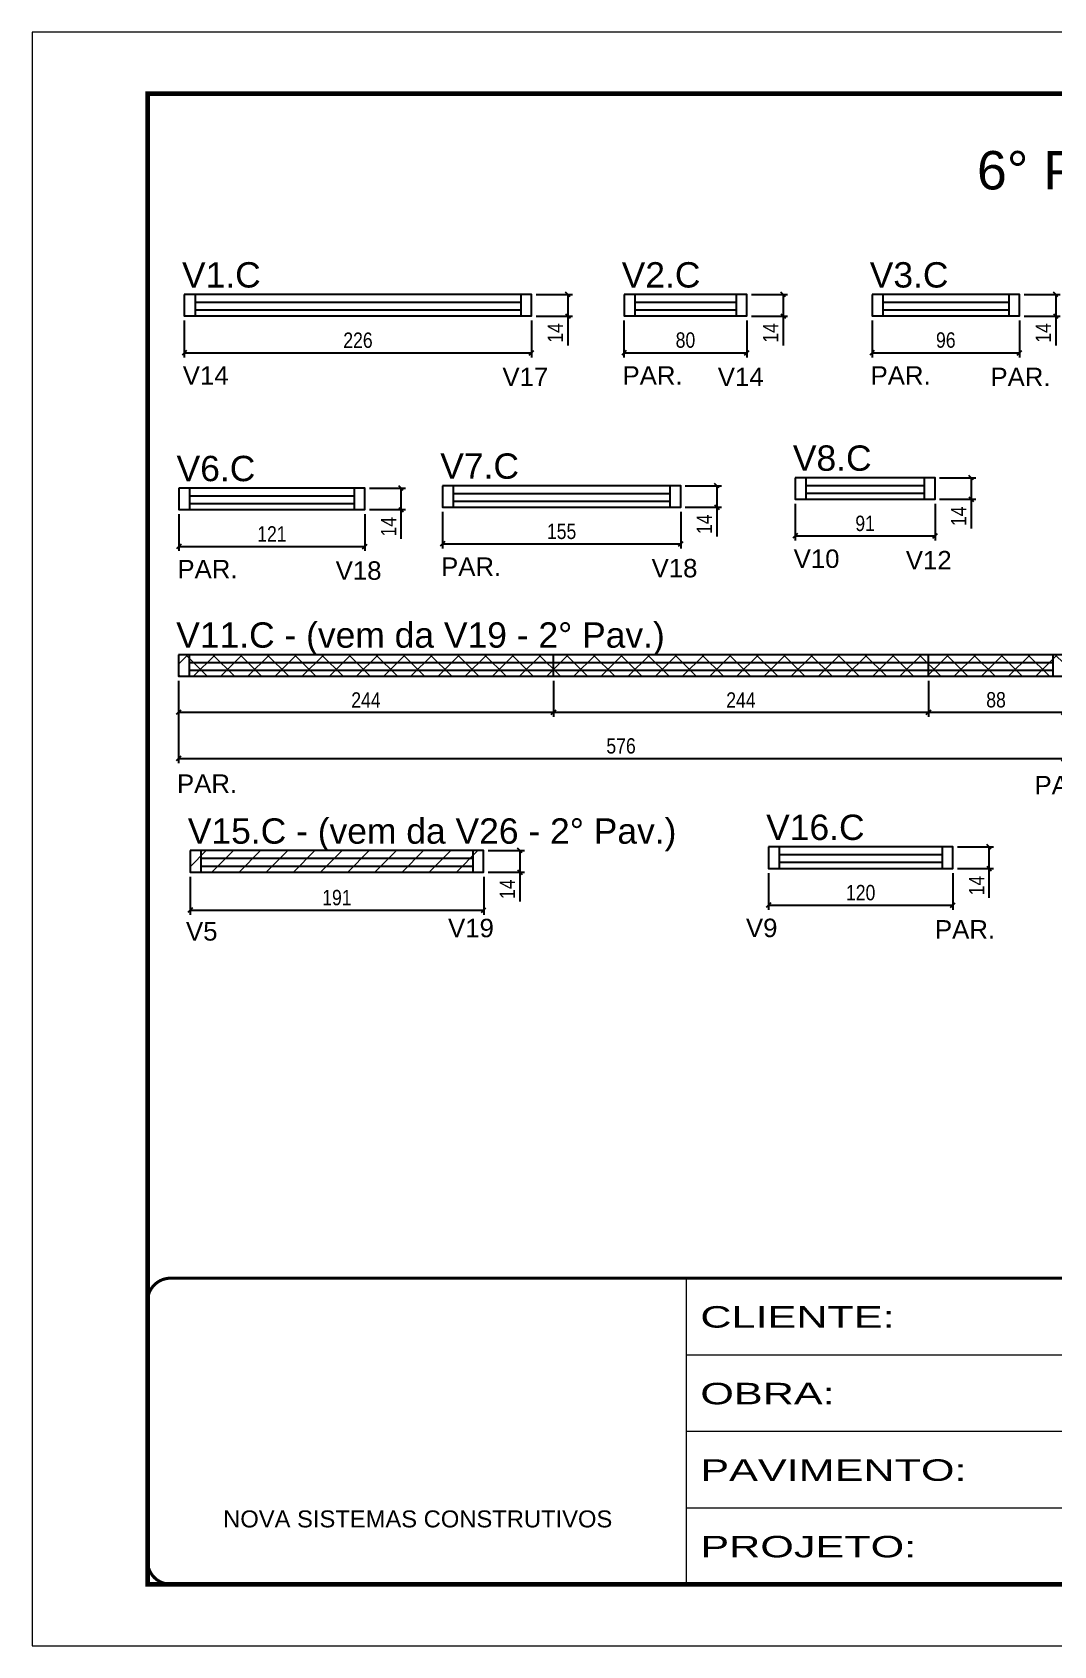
# Model space of a CAD drawing. Extents: x 2489 to 8743, y 745 to 4092.
# Drawn here: x 2489 to 3154, y 745 to 1795 of the extents above; entities that cross this region are included whole.
import ezdxf

# ---------------------------------------------------------------- set-up
doc = ezdxf.new("R2010")
doc.units = 0
doc.linetypes.add('CONTINUO', pattern=[0])
doc.linetypes.add('DASHED', pattern=[0.75, 0.5, -0.25])
for name, color, linetype in [('5', 5, 'Continuous'), ('COTA', 241, 'Continuous'), ('NOMENCLATURA', 7, 'Continuous'), ('Painéis', 200, 'Continuous'), ('SARR_2.2x7', 40, 'Continuous'), ('SARR_EDITAR', 141, 'Continuous')]:
    doc.layers.add(name, color=color, linetype=linetype)
for name, color, linetype, lineweight in [('Folhas', 255, 'Continuous', 9), ('REAPROVEITAMENTO', 251, 'Continuous', 9), ('SARRAFO DE PRESSAO', 251, 'DASHED', 9)]:
    doc.layers.add(name, color=color, linetype=linetype, lineweight=lineweight)
doc.styles.add('ARIAL', font='arial.ttf')
doc.styles.add('COTA TECNICA', font='techl___.ttf', dxfattribs={"height": 10})
doc.styles.add('COTA TECNICA-50', font='techl___.ttf', dxfattribs={"height": 10})
doc.styles.get("Standard").update_dxf_attribs({"font": 'arial.ttf'})
doc.styles.add('Tecnologia', font='')
doc.styles.get('Tecnologia').set_extended_font_data('Forgotten Futurist')
doc.dimstyles.new('COTA PAINEL-50', dxfattribs={"dimtxt": 10, "dimasz": 3, "dimexe": 3, "dimexo": 3, "dimgap": 3, "dimtad": 1, "dimdec": 1, "dimzin": 12, "dimdsep": 46, "dimtxsty": 'COTA TECNICA-50', "dimblk1": 'OBLIQUE', "dimblk2": 'OBLIQUE', "dimsah": 1, "dimcen": 0.9, "dimclrd": 4, "dimclre": 4, "dimclrt": 240, "dimadec": 1, "dimazin": 3, "dimtfac": 1, "dimtdec": 1, "dimtmove": 0, "dimatfit": 3, "dimfxl": 1, "dimtolj": 1, "dimtzin": 12, "dimarcsym": 0})
doc.dimstyles.new('PAINEL', dxfattribs={"dimtxt": 10, "dimasz": 3, "dimexe": 3, "dimexo": 3, "dimgap": 3, "dimtad": 1, "dimdec": 1, "dimzin": 12, "dimdsep": 46, "dimtxsty": 'COTA TECNICA', "dimblk1": 'OBLIQUE', "dimblk2": 'OBLIQUE', "dimsah": 1, "dimcen": 0.9, "dimclrd": 4, "dimclre": 4, "dimclrt": 240, "dimadec": 1, "dimazin": 3, "dimtfac": 1, "dimtdec": 1, "dimtmove": 0, "dimatfit": 3, "dimfxl": 1, "dimtolj": 1, "dimtzin": 12, "dimarcsym": 0})

# ---------------------------------------------------------------- blocks, each defined once
blk = doc.blocks.new('9999999999')
at = {"color": 30, "linetype": 'CONTINUO'}
for p, q in [((98564.6, 34230.2), (98564.6, 34429.4)), ((98564.6, 34379.6), (99584, 34379.6)), ((98564.6, 34329.8), (99488, 34329.8)), ((98564.6, 34280), (99488, 34280))]:
    blk.add_line(p, q, dxfattribs=at)
at = {"color": 30, "linetype": 'CONTINUO', "const_width": 2}
blk.add_lwpolyline([(99584, 34230.2), (99584, 34414.4, 0.414214), (99569, 34429.4), (98229, 34429.4, 0.414214), (98214, 34414.4), (98214, 34245.2, 0.414214), (98229, 34230.2), (99584, 34230.2)], format="xyb", dxfattribs=at)
at = {"layer": 'Folhas'}
blk.add_lwpolyline([(98139, 34190.2), (99624, 34190.2), (99624, 35240.2), (98139, 35240.2)], close=True, dxfattribs=at)
at = {"layer": 'Folhas', "color": 30, "const_width": 3}
blk.add_lwpolyline([(98214, 34230.2), (99584, 34230.2), (99584, 35200.2), (98214, 35200.2)], close=True, dxfattribs=at)
at = {"color": 7, "linetype": 'Continuous', "ltscale": 5, "style": 'ARIAL'}
blk.add_text('NOVA SISTEMAS CONSTRUTIVOS', height=11.059, dxfattribs=at).set_placement((98263.2, 34267.2))
at = {"layer": 'Folhas', "color": 7, "style": 'Tecnologia', "width": 1.5}
for s, p in [('CLIENTE:', (98573.7, 34397.2)), ('OBRA:', (98573.7, 34347.3)), ('PAVIMENTO:', (98573.7, 34297.5)), ('PROJETO:', (98573.7, 34247.7))]:
    blk.add_text(s, height=14, dxfattribs=at).set_placement(p)
blk = doc.blocks.new('_Oblique')
at = {"color": 0, "linetype": 'ByBlock', "lineweight": -2}
blk.add_line((-0.5, -0.5), (0.5, 0.5), dxfattribs=at)
blk = doc.blocks.new('*D258')
at = {"layer": 'COTA', "color": 4, "linetype": 'ByBlock', "lineweight": -2, "transparency": 16777216}
for p, q in [((2588.4, 1607.3), (2588.4, 1583.4)), ((2814.4, 1607.3), (2814.4, 1583.4)), ((2588.4, 1586.4), (2814.4, 1586.4))]:
    blk.add_line(p, q, dxfattribs=at)
at = {"layer": 'Defpoints', "color": 0, "linetype": 'ByBlock', "transparency": 16777216}
for p in [(2588.4, 1610.3), (2814.4, 1610.3), (2814.4, 1586.4)]:
    blk.add_point(p, dxfattribs=at)
at = {"layer": 'COTA', "color": 4, "linetype": 'ByBlock', "lineweight": -2, "transparency": 16777216, "xscale": 3, "yscale": 3, "zscale": 3, "rotation": 180}
blk.add_blockref('_Oblique', (2588.4, 1586.4), dxfattribs=at)
at = {"layer": 'COTA', "color": 4, "linetype": 'ByBlock', "lineweight": -2, "transparency": 16777216, "xscale": 3, "yscale": 3, "zscale": 3}
blk.add_blockref('_Oblique', (2814.4, 1586.4), dxfattribs=at)
at = {"layer": 'COTA', "color": 240, "linetype": 'ByBlock', "transparency": 16777216, "insert": (2701.4, 1594.5), "char_height": 10, "attachment_point": 5, "style": 'COTA TECNICA-50'}
blk.add_mtext('\\A1;226', dxfattribs=at)
blk = doc.blocks.new('*D259')
at = {"layer": 'COTA', "color": 4, "lineweight": -2, "transparency": 16777216}
for p, q in [((2817.4, 1624.3), (2840.9, 1624.3)), ((2837.9, 1624.3), (2837.9, 1610.3)), ((2817.4, 1610.3), (2840.9, 1610.3)), ((2837.9, 1610.3), (2837.9, 1591.2))]:
    blk.add_line(p, q, dxfattribs=at)
at = {"layer": 'Defpoints', "color": 0, "transparency": 16777216}
for p in [(2814.4, 1624.3), (2814.4, 1610.3), (2837.9, 1610.3)]:
    blk.add_point(p, dxfattribs=at)
at = {"layer": 'COTA', "color": 4, "lineweight": -2, "transparency": 16777216, "xscale": 3, "yscale": 3, "zscale": 3}
for p, rotation in [((2837.9, 1624.3), 90), ((2837.9, 1610.3), 270)]:
    blk.add_blockref('_Oblique', p, dxfattribs=dict(at, rotation=rotation))
at = {"layer": 'COTA', "color": 240, "transparency": 16777216, "insert": (2829.8, 1599.3), "char_height": 10, "attachment_point": 5, "rotation": 90, "style": 'COTA TECNICA'}
blk.add_mtext('\\A1;14', dxfattribs=at)
blk = doc.blocks.new('*D260')
at = {"layer": 'COTA', "color": 4, "linetype": 'ByBlock', "lineweight": -2, "transparency": 16777216}
for p, q in [((2874.5, 1607.3), (2874.5, 1583.4)), ((2954.5, 1607.3), (2954.5, 1583.4)), ((2874.5, 1586.4), (2954.5, 1586.4))]:
    blk.add_line(p, q, dxfattribs=at)
at = {"layer": 'Defpoints', "color": 0, "linetype": 'ByBlock', "transparency": 16777216}
for p in [(2874.5, 1610.3), (2954.5, 1610.3), (2954.5, 1586.4)]:
    blk.add_point(p, dxfattribs=at)
at = {"layer": 'COTA', "color": 4, "linetype": 'ByBlock', "lineweight": -2, "transparency": 16777216, "xscale": 3, "yscale": 3, "zscale": 3, "rotation": 180}
blk.add_blockref('_Oblique', (2874.5, 1586.4), dxfattribs=at)
at = {"layer": 'COTA', "color": 4, "linetype": 'ByBlock', "lineweight": -2, "transparency": 16777216, "xscale": 3, "yscale": 3, "zscale": 3}
blk.add_blockref('_Oblique', (2954.5, 1586.4), dxfattribs=at)
at = {"layer": 'COTA', "color": 240, "linetype": 'ByBlock', "transparency": 16777216, "insert": (2914.5, 1594.6), "char_height": 10, "attachment_point": 5, "style": 'COTA TECNICA-50'}
blk.add_mtext('\\A1;80', dxfattribs=at)
blk = doc.blocks.new('*D261')
at = {"layer": 'COTA', "color": 4, "lineweight": -2, "transparency": 16777216}
for p, q in [((2957.5, 1624.3), (2981, 1624.3)), ((2978, 1624.3), (2978, 1610.3)), ((2957.5, 1610.3), (2981, 1610.3)), ((2978, 1610.3), (2978, 1591.2))]:
    blk.add_line(p, q, dxfattribs=at)
at = {"layer": 'Defpoints', "color": 0, "transparency": 16777216}
for p in [(2954.5, 1624.3), (2954.5, 1610.3), (2978, 1610.3)]:
    blk.add_point(p, dxfattribs=at)
at = {"layer": 'COTA', "color": 4, "lineweight": -2, "transparency": 16777216, "xscale": 3, "yscale": 3, "zscale": 3}
for p, rotation in [((2978, 1624.3), 90), ((2978, 1610.3), 270)]:
    blk.add_blockref('_Oblique', p, dxfattribs=dict(at, rotation=rotation))
at = {"layer": 'COTA', "color": 240, "transparency": 16777216, "insert": (2969.9, 1599.3), "char_height": 10, "attachment_point": 5, "rotation": 90, "style": 'COTA TECNICA'}
blk.add_mtext('\\A1;14', dxfattribs=at)
blk = doc.blocks.new('*D262')
at = {"layer": 'COTA', "color": 4, "linetype": 'ByBlock', "lineweight": -2, "transparency": 16777216}
for p, q in [((3035.9, 1607.3), (3035.9, 1583.4)), ((3131.9, 1607.3), (3131.9, 1583.4)), ((3035.9, 1586.4), (3131.9, 1586.4))]:
    blk.add_line(p, q, dxfattribs=at)
at = {"layer": 'Defpoints', "color": 0, "linetype": 'ByBlock', "transparency": 16777216}
for p in [(3035.9, 1610.3), (3131.9, 1610.3), (3131.9, 1586.4)]:
    blk.add_point(p, dxfattribs=at)
at = {"layer": 'COTA', "color": 4, "linetype": 'ByBlock', "lineweight": -2, "transparency": 16777216, "xscale": 3, "yscale": 3, "zscale": 3, "rotation": 180}
blk.add_blockref('_Oblique', (3035.9, 1586.4), dxfattribs=at)
at = {"layer": 'COTA', "color": 4, "linetype": 'ByBlock', "lineweight": -2, "transparency": 16777216, "xscale": 3, "yscale": 3, "zscale": 3}
blk.add_blockref('_Oblique', (3131.9, 1586.4), dxfattribs=at)
at = {"layer": 'COTA', "color": 240, "linetype": 'ByBlock', "transparency": 16777216, "insert": (3083.9, 1594.6), "char_height": 10, "attachment_point": 5, "style": 'COTA TECNICA-50'}
blk.add_mtext('\\A1;96', dxfattribs=at)
blk = doc.blocks.new('*D202')
at = {"layer": 'COTA', "color": 4, "lineweight": -2, "transparency": 16777216}
for p, q in [((3134.9, 1624.3), (3158.4, 1624.3)), ((3155.4, 1624.3), (3155.4, 1610.3)), ((3134.9, 1610.3), (3158.4, 1610.3)), ((3155.4, 1610.3), (3155.4, 1591.2))]:
    blk.add_line(p, q, dxfattribs=at)
at = {"layer": 'Defpoints', "color": 0, "transparency": 16777216}
for p in [(3131.9, 1624.3), (3131.9, 1610.3), (3155.4, 1610.3)]:
    blk.add_point(p, dxfattribs=at)
at = {"layer": 'COTA', "color": 4, "lineweight": -2, "transparency": 16777216, "xscale": 3, "yscale": 3, "zscale": 3}
for p, rotation in [((3155.4, 1624.3), 90), ((3155.4, 1610.3), 270)]:
    blk.add_blockref('_Oblique', p, dxfattribs=dict(at, rotation=rotation))
at = {"layer": 'COTA', "color": 240, "transparency": 16777216, "insert": (3147.3, 1599.3), "char_height": 10, "attachment_point": 5, "rotation": 90, "style": 'COTA TECNICA'}
blk.add_mtext('\\A1;14', dxfattribs=at)
blk = doc.blocks.new('*D207')
at = {"layer": 'COTA', "color": 4, "linetype": 'ByBlock', "lineweight": -2, "transparency": 16777216}
for p, q in [((2584.9, 1481.3), (2584.9, 1457.4)), ((2705.9, 1481.3), (2705.9, 1457.4)), ((2584.9, 1460.4), (2705.9, 1460.4))]:
    blk.add_line(p, q, dxfattribs=at)
at = {"layer": 'Defpoints', "color": 0, "linetype": 'ByBlock', "transparency": 16777216}
for p in [(2584.9, 1484.3), (2705.9, 1484.3), (2705.9, 1460.4)]:
    blk.add_point(p, dxfattribs=at)
at = {"layer": 'COTA', "color": 4, "linetype": 'ByBlock', "lineweight": -2, "transparency": 16777216, "xscale": 3, "yscale": 3, "zscale": 3, "rotation": 180}
blk.add_blockref('_Oblique', (2584.9, 1460.4), dxfattribs=at)
at = {"layer": 'COTA', "color": 4, "linetype": 'ByBlock', "lineweight": -2, "transparency": 16777216, "xscale": 3, "yscale": 3, "zscale": 3}
blk.add_blockref('_Oblique', (2705.9, 1460.4), dxfattribs=at)
at = {"layer": 'COTA', "color": 240, "linetype": 'ByBlock', "transparency": 16777216, "insert": (2645.4, 1468.5), "char_height": 10, "attachment_point": 5, "style": 'COTA TECNICA-50'}
blk.add_mtext('\\A1;121', dxfattribs=at)
blk = doc.blocks.new('*D208')
at = {"layer": 'COTA', "color": 4, "lineweight": -2, "transparency": 16777216}
for p, q in [((2708.9, 1498.3), (2732.4, 1498.3)), ((2729.4, 1498.3), (2729.4, 1484.3)), ((2708.9, 1484.3), (2732.4, 1484.3)), ((2729.4, 1484.3), (2729.4, 1465.2))]:
    blk.add_line(p, q, dxfattribs=at)
at = {"layer": 'Defpoints', "color": 0, "transparency": 16777216}
for p in [(2705.9, 1498.3), (2705.9, 1484.3), (2729.4, 1484.3)]:
    blk.add_point(p, dxfattribs=at)
at = {"layer": 'COTA', "color": 4, "lineweight": -2, "transparency": 16777216, "xscale": 3, "yscale": 3, "zscale": 3}
for p, rotation in [((2729.4, 1498.3), 90), ((2729.4, 1484.3), 270)]:
    blk.add_blockref('_Oblique', p, dxfattribs=dict(at, rotation=rotation))
at = {"layer": 'COTA', "color": 240, "transparency": 16777216, "insert": (2721.3, 1473.2), "char_height": 10, "attachment_point": 5, "rotation": 90, "style": 'COTA TECNICA'}
blk.add_mtext('\\A1;14', dxfattribs=at)
blk = doc.blocks.new('*D209')
at = {"layer": 'COTA', "color": 4, "linetype": 'ByBlock', "lineweight": -2, "transparency": 16777216}
for p, q in [((2756.4, 1482.9), (2756.4, 1459)), ((2911.4, 1482.9), (2911.4, 1459)), ((2756.4, 1462), (2911.4, 1462))]:
    blk.add_line(p, q, dxfattribs=at)
at = {"layer": 'Defpoints', "color": 0, "linetype": 'ByBlock', "transparency": 16777216}
for p in [(2756.4, 1485.9), (2911.4, 1485.9), (2911.4, 1462)]:
    blk.add_point(p, dxfattribs=at)
at = {"layer": 'COTA', "color": 4, "linetype": 'ByBlock', "lineweight": -2, "transparency": 16777216, "xscale": 3, "yscale": 3, "zscale": 3, "rotation": 180}
blk.add_blockref('_Oblique', (2756.4, 1462), dxfattribs=at)
at = {"layer": 'COTA', "color": 4, "linetype": 'ByBlock', "lineweight": -2, "transparency": 16777216, "xscale": 3, "yscale": 3, "zscale": 3}
blk.add_blockref('_Oblique', (2911.4, 1462), dxfattribs=at)
at = {"layer": 'COTA', "color": 240, "linetype": 'ByBlock', "transparency": 16777216, "insert": (2833.9, 1470.1), "char_height": 10, "attachment_point": 5, "style": 'COTA TECNICA-50'}
blk.add_mtext('\\A1;155', dxfattribs=at)
blk = doc.blocks.new('*D210')
at = {"layer": 'COTA', "color": 4, "lineweight": -2, "transparency": 16777216}
for p, q in [((2914.4, 1499.9), (2937.9, 1499.9)), ((2934.9, 1499.9), (2934.9, 1485.9)), ((2914.4, 1485.9), (2937.9, 1485.9)), ((2934.9, 1485.9), (2934.9, 1466.8))]:
    blk.add_line(p, q, dxfattribs=at)
at = {"layer": 'Defpoints', "color": 0, "transparency": 16777216}
for p in [(2911.4, 1499.9), (2911.4, 1485.9), (2934.9, 1485.9)]:
    blk.add_point(p, dxfattribs=at)
at = {"layer": 'COTA', "color": 4, "lineweight": -2, "transparency": 16777216, "xscale": 3, "yscale": 3, "zscale": 3}
for p, rotation in [((2934.9, 1499.9), 90), ((2934.9, 1485.9), 270)]:
    blk.add_blockref('_Oblique', p, dxfattribs=dict(at, rotation=rotation))
at = {"layer": 'COTA', "color": 240, "transparency": 16777216, "insert": (2926.8, 1474.8), "char_height": 10, "attachment_point": 5, "rotation": 90, "style": 'COTA TECNICA'}
blk.add_mtext('\\A1;14', dxfattribs=at)
blk = doc.blocks.new('*D211')
at = {"layer": 'COTA', "color": 4, "linetype": 'ByBlock', "lineweight": -2, "transparency": 16777216}
for p, q in [((2985.9, 1488.1), (2985.9, 1464.2)), ((3076.9, 1488.1), (3076.9, 1464.2)), ((2985.9, 1467.2), (3076.9, 1467.2))]:
    blk.add_line(p, q, dxfattribs=at)
at = {"layer": 'Defpoints', "color": 0, "linetype": 'ByBlock', "transparency": 16777216}
for p in [(2985.9, 1491.1), (3076.9, 1491.1), (3076.9, 1467.2)]:
    blk.add_point(p, dxfattribs=at)
at = {"layer": 'COTA', "color": 4, "linetype": 'ByBlock', "lineweight": -2, "transparency": 16777216, "xscale": 3, "yscale": 3, "zscale": 3, "rotation": 180}
blk.add_blockref('_Oblique', (2985.9, 1467.2), dxfattribs=at)
at = {"layer": 'COTA', "color": 4, "linetype": 'ByBlock', "lineweight": -2, "transparency": 16777216, "xscale": 3, "yscale": 3, "zscale": 3}
blk.add_blockref('_Oblique', (3076.9, 1467.2), dxfattribs=at)
at = {"layer": 'COTA', "color": 240, "linetype": 'ByBlock', "transparency": 16777216, "insert": (3031.4, 1475.3), "char_height": 10, "attachment_point": 5, "style": 'COTA TECNICA-50'}
blk.add_mtext('\\A1;91', dxfattribs=at)
blk = doc.blocks.new('*D212')
at = {"layer": 'COTA', "color": 4, "lineweight": -2, "transparency": 16777216}
for p, q in [((3079.9, 1505.1), (3103.4, 1505.1)), ((3100.4, 1505.1), (3100.4, 1491.1)), ((3079.9, 1491.1), (3103.4, 1491.1)), ((3100.4, 1491.1), (3100.4, 1472))]:
    blk.add_line(p, q, dxfattribs=at)
at = {"layer": 'Defpoints', "color": 0, "transparency": 16777216}
for p in [(3076.9, 1505.1), (3076.9, 1491.1), (3100.4, 1491.1)]:
    blk.add_point(p, dxfattribs=at)
at = {"layer": 'COTA', "color": 4, "lineweight": -2, "transparency": 16777216, "xscale": 3, "yscale": 3, "zscale": 3}
for p, rotation in [((3100.4, 1505.1), 90), ((3100.4, 1491.1), 270)]:
    blk.add_blockref('_Oblique', p, dxfattribs=dict(at, rotation=rotation))
at = {"layer": 'COTA', "color": 240, "transparency": 16777216, "insert": (3092.3, 1480), "char_height": 10, "attachment_point": 5, "rotation": 90, "style": 'COTA TECNICA'}
blk.add_mtext('\\A1;14', dxfattribs=at)
blk = doc.blocks.new('*D58')
at = {"layer": 'Defpoints', "color": 0, "transparency": 16777216}
for p in [(2584.6, 1375.9), (2828.6, 1375.9), (2828.6, 1352.4)]:
    blk.add_point(p, dxfattribs=at)
at = {"layer": 'Painéis', "color": 4, "lineweight": -2, "transparency": 16777216}
for p, q in [((2584.6, 1372.9), (2584.6, 1349.4)), ((2828.6, 1372.9), (2828.6, 1349.4)), ((2584.6, 1352.4), (2828.6, 1352.4))]:
    blk.add_line(p, q, dxfattribs=at)
at = {"layer": 'Painéis', "color": 4, "lineweight": -2, "transparency": 16777216, "xscale": 3, "yscale": 3, "zscale": 3, "rotation": 180}
blk.add_blockref('_Oblique', (2584.6, 1352.4), dxfattribs=at)
at = {"layer": 'Painéis', "color": 4, "lineweight": -2, "transparency": 16777216, "xscale": 3, "yscale": 3, "zscale": 3}
blk.add_blockref('_Oblique', (2828.6, 1352.4), dxfattribs=at)
at = {"layer": 'Painéis', "color": 240, "transparency": 16777216, "insert": (2706.6, 1360.4), "char_height": 10, "attachment_point": 5, "style": 'COTA TECNICA'}
blk.add_mtext('\\A1;244', dxfattribs=at)
blk = doc.blocks.new('*D59')
at = {"layer": 'Defpoints', "color": 0, "transparency": 16777216}
for p in [(3072.6, 1375.9), (3160.6, 1375.9), (3160.6, 1352.4)]:
    blk.add_point(p, dxfattribs=at)
at = {"layer": 'Painéis', "color": 4, "lineweight": -2, "transparency": 16777216}
for p, q in [((3072.6, 1372.9), (3072.6, 1349.4)), ((3160.6, 1372.9), (3160.6, 1349.4)), ((3072.6, 1352.4), (3160.6, 1352.4))]:
    blk.add_line(p, q, dxfattribs=at)
at = {"layer": 'Painéis', "color": 4, "lineweight": -2, "transparency": 16777216, "xscale": 3, "yscale": 3, "zscale": 3, "rotation": 180}
blk.add_blockref('_Oblique', (3072.6, 1352.4), dxfattribs=at)
at = {"layer": 'Painéis', "color": 4, "lineweight": -2, "transparency": 16777216, "xscale": 3, "yscale": 3, "zscale": 3}
blk.add_blockref('_Oblique', (3160.6, 1352.4), dxfattribs=at)
at = {"layer": 'Painéis', "color": 240, "transparency": 16777216, "insert": (3116.6, 1360.5), "char_height": 10, "attachment_point": 5, "style": 'COTA TECNICA'}
blk.add_mtext('\\A1;88', dxfattribs=at)
blk = doc.blocks.new('*D220')
at = {"layer": 'Defpoints', "color": 0, "transparency": 16777216}
for p in [(2828.6, 1375.9), (3072.6, 1375.9), (3072.6, 1352.4)]:
    blk.add_point(p, dxfattribs=at)
at = {"layer": 'Painéis', "color": 4, "lineweight": -2, "transparency": 16777216}
for p, q in [((2828.6, 1372.9), (2828.6, 1349.4)), ((3072.6, 1372.9), (3072.6, 1349.4)), ((2828.6, 1352.4), (3072.6, 1352.4))]:
    blk.add_line(p, q, dxfattribs=at)
at = {"layer": 'Painéis', "color": 4, "lineweight": -2, "transparency": 16777216, "xscale": 3, "yscale": 3, "zscale": 3, "rotation": 180}
blk.add_blockref('_Oblique', (2828.6, 1352.4), dxfattribs=at)
at = {"layer": 'Painéis', "color": 4, "lineweight": -2, "transparency": 16777216, "xscale": 3, "yscale": 3, "zscale": 3}
blk.add_blockref('_Oblique', (3072.6, 1352.4), dxfattribs=at)
at = {"layer": 'Painéis', "color": 240, "transparency": 16777216, "insert": (2950.6, 1360.4), "char_height": 10, "attachment_point": 5, "style": 'COTA TECNICA'}
blk.add_mtext('\\A1;244', dxfattribs=at)
blk = doc.blocks.new('*D221')
at = {"layer": 'Defpoints', "color": 0, "transparency": 16777216}
for p in [(2584.6, 1375.9), (3160.6, 1375.9), (3160.6, 1322.4)]:
    blk.add_point(p, dxfattribs=at)
at = {"layer": 'Painéis', "color": 4, "lineweight": -2, "transparency": 16777216}
for p, q in [((2584.6, 1372.9), (2584.6, 1319.4)), ((3160.6, 1372.9), (3160.6, 1319.4)), ((2584.6, 1322.4), (3160.6, 1322.4))]:
    blk.add_line(p, q, dxfattribs=at)
at = {"layer": 'Painéis', "color": 4, "lineweight": -2, "transparency": 16777216, "xscale": 3, "yscale": 3, "zscale": 3, "rotation": 180}
blk.add_blockref('_Oblique', (2584.6, 1322.4), dxfattribs=at)
at = {"layer": 'Painéis', "color": 4, "lineweight": -2, "transparency": 16777216, "xscale": 3, "yscale": 3, "zscale": 3}
blk.add_blockref('_Oblique', (3160.6, 1322.4), dxfattribs=at)
at = {"layer": 'Painéis', "color": 240, "transparency": 16777216, "insert": (2872.6, 1330.5), "char_height": 10, "attachment_point": 5, "style": 'COTA TECNICA'}
blk.add_mtext('\\A1;576', dxfattribs=at)
blk = doc.blocks.new('*D224')
at = {"layer": 'COTA', "color": 4, "linetype": 'ByBlock', "lineweight": -2, "transparency": 16777216}
for p, q in [((2968.5, 1247.8), (2968.5, 1223.9)), ((3088.5, 1247.8), (3088.5, 1223.9)), ((2968.5, 1226.9), (3088.5, 1226.9))]:
    blk.add_line(p, q, dxfattribs=at)
at = {"layer": 'Defpoints', "color": 0, "linetype": 'ByBlock', "transparency": 16777216}
for p in [(2968.5, 1250.8), (3088.5, 1250.8), (3088.5, 1226.9)]:
    blk.add_point(p, dxfattribs=at)
at = {"layer": 'COTA', "color": 4, "linetype": 'ByBlock', "lineweight": -2, "transparency": 16777216, "xscale": 3, "yscale": 3, "zscale": 3, "rotation": 180}
blk.add_blockref('_Oblique', (2968.5, 1226.9), dxfattribs=at)
at = {"layer": 'COTA', "color": 4, "linetype": 'ByBlock', "lineweight": -2, "transparency": 16777216, "xscale": 3, "yscale": 3, "zscale": 3}
blk.add_blockref('_Oblique', (3088.5, 1226.9), dxfattribs=at)
at = {"layer": 'COTA', "color": 240, "linetype": 'ByBlock', "transparency": 16777216, "insert": (3028.5, 1235), "char_height": 10, "attachment_point": 5, "style": 'COTA TECNICA-50'}
blk.add_mtext('\\A1;120', dxfattribs=at)
blk = doc.blocks.new('*D225')
at = {"layer": 'COTA', "color": 4, "lineweight": -2, "transparency": 16777216}
for p, q in [((3091.5, 1264.8), (3115, 1264.8)), ((3112, 1264.8), (3112, 1250.8)), ((3091.5, 1250.8), (3115, 1250.8)), ((3112, 1250.8), (3112, 1231.7))]:
    blk.add_line(p, q, dxfattribs=at)
at = {"layer": 'Defpoints', "color": 0, "transparency": 16777216}
for p in [(3088.5, 1264.8), (3088.5, 1250.8), (3112, 1250.8)]:
    blk.add_point(p, dxfattribs=at)
at = {"layer": 'COTA', "color": 4, "lineweight": -2, "transparency": 16777216, "xscale": 3, "yscale": 3, "zscale": 3}
for p, rotation in [((3112, 1264.8), 90), ((3112, 1250.8), 270)]:
    blk.add_blockref('_Oblique', p, dxfattribs=dict(at, rotation=rotation))
at = {"layer": 'COTA', "color": 240, "transparency": 16777216, "insert": (3103.9, 1239.7), "char_height": 10, "attachment_point": 5, "rotation": 90, "style": 'COTA TECNICA'}
blk.add_mtext('\\A1;14', dxfattribs=at)
blk = doc.blocks.new('*D227')
at = {"layer": 'COTA', "color": 4, "lineweight": -2, "transparency": 16777216}
for p, q in [((2786.2, 1262.4), (2809.7, 1262.4)), ((2806.7, 1262.4), (2806.7, 1248.4)), ((2786.2, 1248.4), (2809.7, 1248.4)), ((2806.7, 1248.4), (2806.7, 1229.3))]:
    blk.add_line(p, q, dxfattribs=at)
at = {"layer": 'Defpoints', "color": 0, "transparency": 16777216}
for p in [(2783.2, 1262.4), (2783.2, 1248.4), (2806.7, 1248.4)]:
    blk.add_point(p, dxfattribs=at)
at = {"layer": 'COTA', "color": 4, "lineweight": -2, "transparency": 16777216, "xscale": 3, "yscale": 3, "zscale": 3}
for p, rotation in [((2806.7, 1262.4), 90), ((2806.7, 1248.4), 270)]:
    blk.add_blockref('_Oblique', p, dxfattribs=dict(at, rotation=rotation))
at = {"layer": 'COTA', "color": 240, "transparency": 16777216, "insert": (2798.6, 1237.3), "char_height": 10, "attachment_point": 5, "rotation": 90, "style": 'COTA TECNICA'}
blk.add_mtext('\\A1;14', dxfattribs=at)
blk = doc.blocks.new('*D63')
at = {"layer": 'Defpoints', "color": 0, "transparency": 16777216}
for p in [(2592.2, 1248.4), (2783.2, 1248.4), (2783.2, 1223.7)]:
    blk.add_point(p, dxfattribs=at)
at = {"layer": 'Painéis', "color": 4, "lineweight": -2, "transparency": 16777216}
for p, q in [((2592.2, 1245.4), (2592.2, 1220.7)), ((2783.2, 1245.4), (2783.2, 1220.7)), ((2592.2, 1223.7), (2783.2, 1223.7))]:
    blk.add_line(p, q, dxfattribs=at)
at = {"layer": 'Painéis', "color": 4, "lineweight": -2, "transparency": 16777216, "xscale": 3, "yscale": 3, "zscale": 3, "rotation": 180}
blk.add_blockref('_Oblique', (2592.2, 1223.7), dxfattribs=at)
at = {"layer": 'Painéis', "color": 4, "lineweight": -2, "transparency": 16777216, "xscale": 3, "yscale": 3, "zscale": 3}
blk.add_blockref('_Oblique', (2783.2, 1223.7), dxfattribs=at)
at = {"layer": 'Painéis', "color": 240, "transparency": 16777216, "insert": (2687.7, 1231.8), "char_height": 10, "attachment_point": 5, "style": 'COTA TECNICA'}
blk.add_mtext('\\A1;191', dxfattribs=at)

msp = doc.modelspace()

# ---------------------------------------------------------------- hatches: boundary and pattern name
at = {"layer": 'REAPROVEITAMENTO'}
h = msp.add_hatch(dxfattribs=at)
h.set_pattern_fill('ANSI37', color=256, scale=100, style=0)
h.set_pattern_definition([(45, (-97271.116, -33382.79), (-8.8388348, 8.8388348), []), (135, (-97271.116, -33382.79), (-8.8388348, -8.8388348), [])])
h.paths.add_polyline_path([(2584.62, 1389.92), (2584.62, 1375.92), (3160.62, 1375.92), (3160.62, 1389.92)])
h = msp.add_hatch(dxfattribs=at)
h.set_pattern_fill('ANSI31', color=256, scale=100, style=0)
h.set_pattern_definition([(45, (3642.468, 4441.165), (-8.838835, 8.838835), [])])
h.paths.add_polyline_path([(2592.19, 1262.38), (2592.19, 1248.38), (2783.19, 1248.38), (2783.19, 1262.38)])

# ---------------------------------------------------------------- linework, layer by layer
at = {"layer": 'Painéis'}
for p, q in [((2828.62, 1375.92), (2828.62, 1389.92)), ((3072.62, 1375.92), (3072.62, 1389.92))]:
    msp.add_line(p, q, dxfattribs=at)
at = {"layer": 'Painéis', "linetype": 'ByBlock'}
for points in [[(2588.38, 1624.32), (2588.38, 1610.32), (2814.38, 1610.32), (2814.38, 1624.32)], [(2874.51, 1624.32), (2874.51, 1610.32), (2954.51, 1610.32), (2954.51, 1624.32)], [(3035.92, 1624.32), (3035.92, 1610.32), (3131.92, 1610.32), (3131.92, 1624.32)], [(2985.88, 1505.07), (2985.88, 1491.07), (3076.88, 1491.07), (3076.88, 1505.07)], [(2584.88, 1498.29), (2584.88, 1484.29), (2705.88, 1484.29), (2705.88, 1498.29)], [(2756.44, 1499.88), (2756.44, 1485.88), (2911.44, 1485.88), (2911.44, 1499.88)], [(2584.62, 1389.92), (2584.62, 1375.92), (3160.62, 1375.92), (3160.62, 1389.92)], [(2592.19, 1262.38), (2592.19, 1248.38), (2783.19, 1248.38), (2783.19, 1262.38)], [(2968.5, 1264.81), (2968.5, 1250.81), (3088.5, 1250.81), (3088.5, 1264.81)]]:
    msp.add_lwpolyline(points, close=True, dxfattribs=at)
at = {"layer": 'SARR_2.2x7', "linetype": 'Continuous'}
for p, q in [((2595.38, 1624.32), (2595.38, 1610.32)), ((2807.38, 1624.32), (2807.38, 1610.32)), ((2881.51, 1624.32), (2881.51, 1610.32)), ((2947.51, 1624.32), (2947.51, 1610.32)), ((3042.92, 1624.32), (3042.92, 1610.32)), ((3124.92, 1624.32), (3124.92, 1610.32)), ((2992.88, 1505.07), (2992.88, 1491.07)), ((3069.88, 1505.07), (3069.88, 1491.07)), ((2591.88, 1498.29), (2591.88, 1484.29)), ((2698.88, 1498.29), (2698.88, 1484.29)), ((2763.44, 1499.88), (2763.44, 1485.88)), ((2904.44, 1499.88), (2904.44, 1485.88)), ((2591.62, 1389.92), (2591.62, 1375.92)), ((3153.62, 1389.92), (3153.62, 1375.92)), ((2599.19, 1262.38), (2599.19, 1248.38)), ((2776.19, 1262.38), (2776.19, 1248.38)), ((2975.5, 1264.81), (2975.5, 1250.81)), ((3081.5, 1264.81), (3081.5, 1250.81))]:
    msp.add_line(p, q, dxfattribs=at)
at = {"layer": 'SARR_EDITAR', "linetype": 'Continuous'}
for p, q in [((2595.38, 1619.32), (2807.38, 1619.32)), ((2881.51, 1619.32), (2947.51, 1619.32)), ((3042.92, 1619.32), (3124.92, 1619.32)), ((2595.38, 1614.32), (2807.38, 1614.32)), ((2881.51, 1614.32), (2947.51, 1614.32)), ((3042.92, 1614.32), (3124.92, 1614.32)), ((2591.88, 1493.29), (2698.88, 1493.29)), ((2763.44, 1494.88), (2904.44, 1494.88)), ((2992.88, 1500.07), (3069.88, 1500.07)), ((2992.88, 1495.07), (3069.88, 1495.07)), ((2591.88, 1488.29), (2698.88, 1488.29)), ((2763.44, 1489.88), (2904.44, 1489.88)), ((2591.62, 1384.92), (3072.62, 1384.92)), ((2591.62, 1379.92), (3072.62, 1379.92)), ((3072.62, 1384.92), (3153.62, 1384.92)), ((3072.62, 1379.92), (3153.62, 1379.92)), ((2599.19, 1257.38), (2776.19, 1257.38)), ((2599.19, 1252.38), (2776.19, 1252.38)), ((2975.5, 1259.81), (3081.5, 1259.81)), ((2975.5, 1254.81), (3081.5, 1254.81))]:
    msp.add_line(p, q, dxfattribs=at)

# ---------------------------------------------------------------- block references
at = {"layer": 'SARRAFO DE PRESSAO', "color": 6, "linetype": 'ByBlock'}
msp.add_blockref('9999999999', (-95649.51, -33445.24), dxfattribs=at)

# ---------------------------------------------------------------- texts
at = {"color": 0, "linetype": 'Continuous', "ltscale": 5, "style": 'ARIAL'}
msp.add_text('6° PAVIMENTO', height=25, dxfattribs=at).set_placement((3104.21, 1692.67))
at = {"layer": '5', "linetype": 'Continuous'}
for s, p in [('V14', (2587.41, 1565.63)), ('V17', (2795.4, 1564.67)), ('PAR.', (2873.54, 1565.63)), ('V14', (2935.53, 1564.67)), ('PAR.', (3034.95, 1565.63)), ('PAR.', (3112.94, 1564.67)), ('PAR.', (2583.91, 1439.6)), ('V18', (2686.9, 1438.64)), ('PAR.', (2755.47, 1441.19)), ('V18', (2892.46, 1440.23)), ('V10', (2984.91, 1446.38)), ('V12', (3057.9, 1445.42)), ('PAR.', (2583.65, 1299.98)), ('PAR.', (3141.64, 1299.02)), ('V19', (2760.02, 1206.03)), ('V9', (2953.87, 1206.12)), ('V5', (2589.51, 1203.84)), ('PAR.', (3076.86, 1205.16))]:
    msp.add_text(s, height=12, rotation=359.99996, dxfattribs=at).set_placement(p)
at = {"layer": 'NOMENCLATURA', "linetype": 'Continuous'}
for s, p in [('V1.C', (2586.88, 1628.84)), ('V2.C', (2873.01, 1628.84)), ('V3.C', (3034.42, 1628.84)), ('V8.C', (2984.39, 1509.59)), ('V6.C', (2583.38, 1502.82)), ('V7.C', (2754.95, 1504.4)), ('V11.C - (vem da V19 - 2° Pav.)', (2583.13, 1394.45)), ('V15.C - (vem da V26 - 2° Pav.)', (2590.69, 1266.9)), ('V16.C', (2967, 1269.33))]:
    msp.add_text(s, height=16.5, dxfattribs=at).set_placement(p)

# ---------------------------------------------------------------- dimensions: what is measured, and where the dimension line sits
at = {"layer": 'COTA'}
for base, p1, p2, picture, middle in [((2837.85, 1610.32), (2814.38, 1624.32), (2814.38, 1610.32), '*D259', (2829.78, 1599.26)), ((2977.98, 1610.32), (2954.51, 1624.32), (2954.51, 1610.32), '*D261', (2969.91, 1599.26)), ((3155.39, 1610.32), (3131.92, 1624.32), (3131.92, 1610.32), '*D202', (3147.32, 1599.26)), ((3100.36, 1491.07), (3076.88, 1505.07), (3076.88, 1491.07), '*D212', (3092.29, 1480.01)), ((2729.35, 1484.29), (2705.88, 1498.29), (2705.88, 1484.29), '*D208', (2721.28, 1473.23)), ((2934.92, 1485.88), (2911.44, 1499.88), (2911.44, 1485.88), '*D210', (2926.84, 1474.82)), ((2806.66, 1248.38), (2783.19, 1262.38), (2783.19, 1248.38), '*D227', (2798.59, 1237.32)), ((3111.97, 1250.81), (3088.5, 1264.81), (3088.5, 1250.81), '*D225', (3103.9, 1239.75))]:
    dim = msp.add_linear_dim(base=base, p1=p1, p2=p2, angle=90, dimstyle='PAINEL', dxfattribs=at)
    dim.commit()
    dim.dimension.update_dxf_attribs({"geometry": picture, "text_midpoint": middle})
at = {"layer": 'COTA', "color": 1, "linetype": 'ByBlock'}
for base, p1, p2, picture, middle in [((2814.38, 1586.44), (2588.38, 1610.32), (2814.38, 1610.32), '*D258', (2701.38, 1594.54)), ((2954.51, 1586.44), (2874.51, 1610.32), (2954.51, 1610.32), '*D260', (2914.51, 1594.56)), ((3131.92, 1586.44), (3035.92, 1610.32), (3131.92, 1610.32), '*D262', (3083.92, 1594.57)), ((3076.88, 1467.19), (2985.88, 1491.07), (3076.88, 1491.07), '*D211', (3031.38, 1475.28)), ((2705.88, 1460.41), (2584.88, 1484.29), (2705.88, 1484.29), '*D207', (2645.38, 1468.47)), ((2911.44, 1462), (2756.44, 1485.88), (2911.44, 1485.88), '*D209', (2833.94, 1470.11)), ((3088.5, 1226.93), (2968.5, 1250.81), (3088.5, 1250.81), '*D224', (3028.5, 1235.03))]:
    dim = msp.add_linear_dim(base=base, p1=p1, p2=p2, dimstyle='COTA PAINEL-50', override={"dimarcsym": 1}, dxfattribs=at)
    dim.commit()
    dim.dimension.update_dxf_attribs({"geometry": picture, "text_midpoint": middle})
at = {"layer": 'Painéis'}
for base, p1, p2, picture, middle in [((2828.62, 1352.36), (2584.62, 1375.92), (2828.62, 1375.92), '*D58', (2706.62, 1360.43)), ((3160.62, 1322.42), (2584.62, 1375.92), (3160.62, 1375.92), '*D221', (2872.62, 1330.53)), ((3072.62, 1352.36), (2828.62, 1375.92), (3072.62, 1375.92), '*D220', (2950.62, 1360.43)), ((3160.62, 1352.36), (3072.62, 1375.92), (3160.62, 1375.92), '*D59', (3116.62, 1360.45)), ((2783.19, 1223.71), (2592.19, 1248.38), (2783.19, 1248.38), '*D63', (2687.69, 1231.8))]:
    dim = msp.add_linear_dim(base=base, p1=p1, p2=p2, dimstyle='PAINEL', dxfattribs=at)
    dim.commit()
    dim.dimension.update_dxf_attribs({"geometry": picture, "text_midpoint": middle})

doc.saveas('drawing.dxf')
